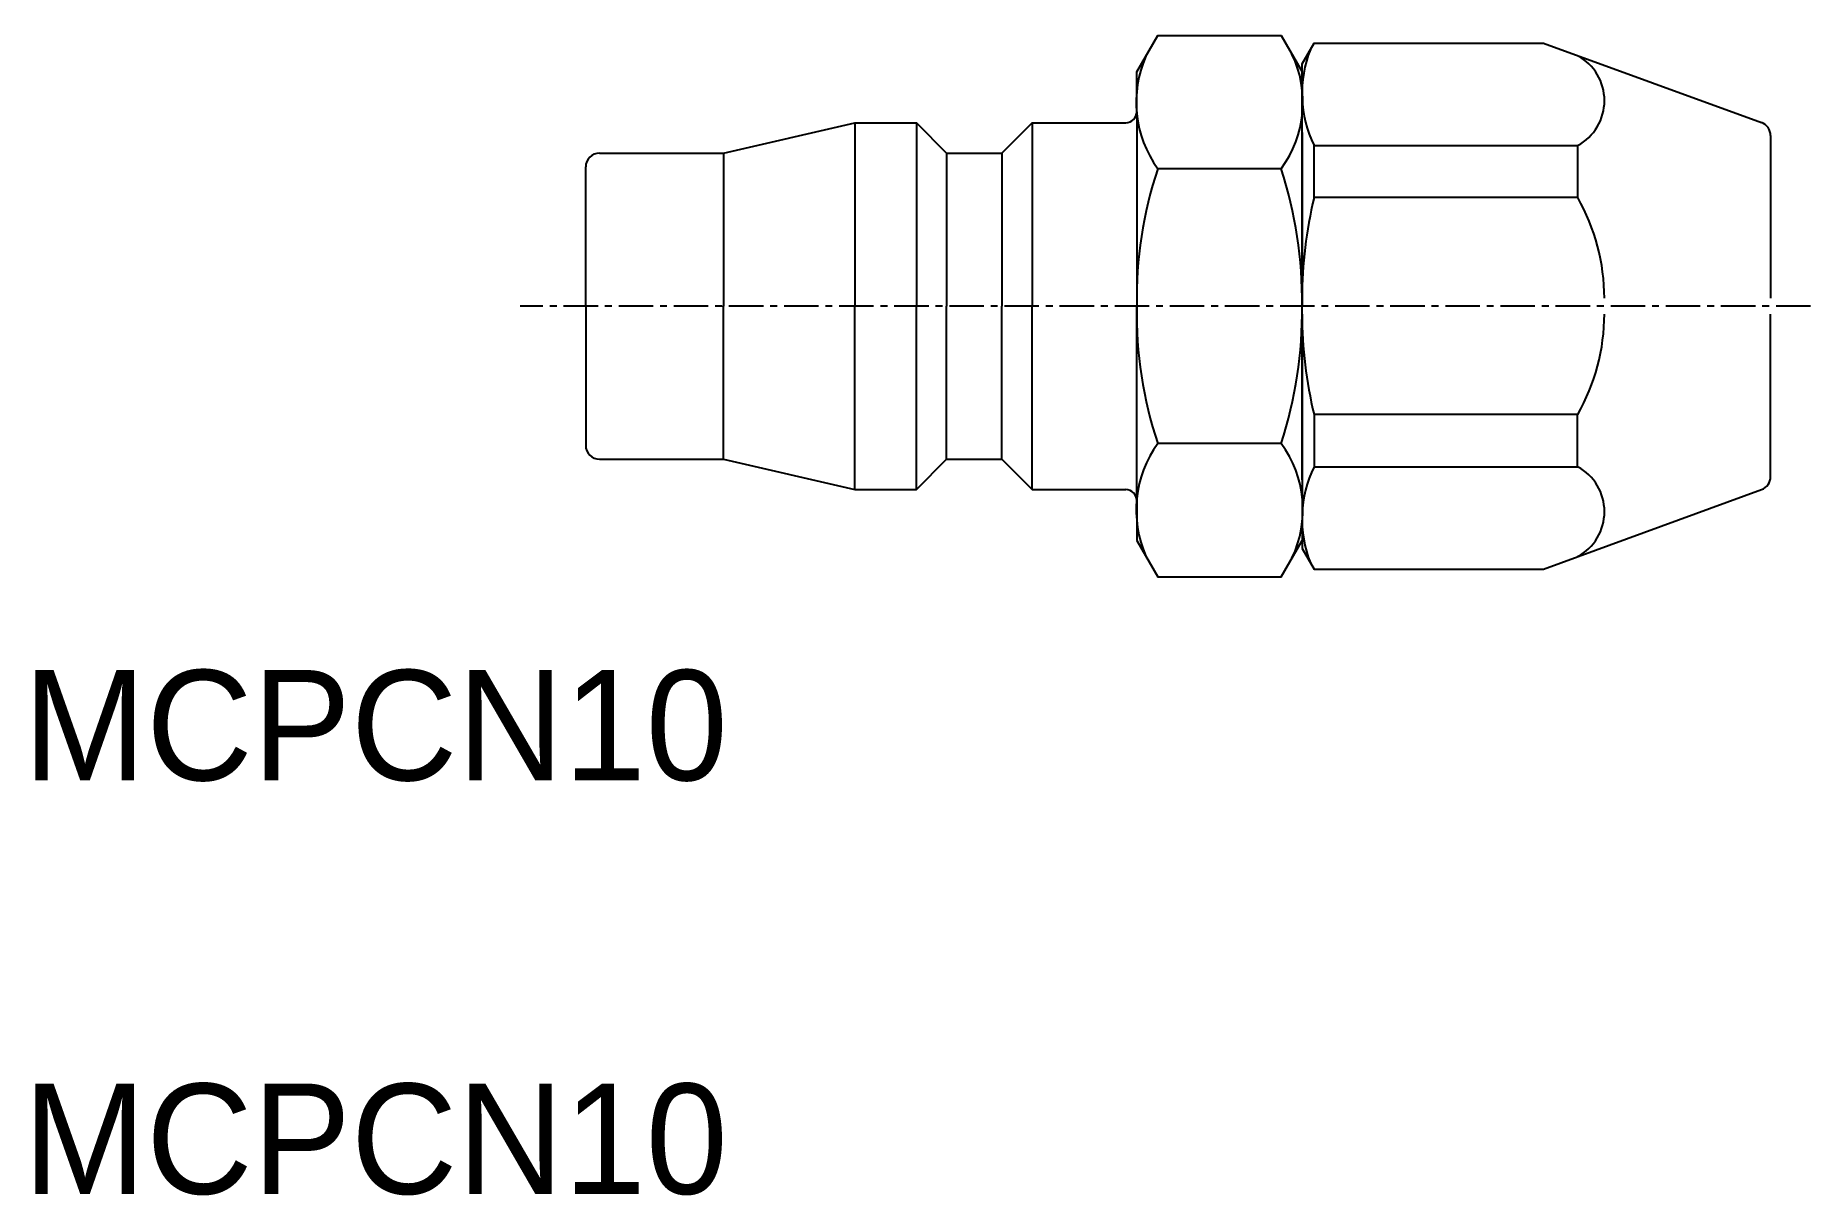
# Model space of a CAD drawing. Extents: x 56.4 to 120.8, y 45.4 to 87.5.
import ezdxf

# ---------------------------------------------------------------- set-up
doc = ezdxf.new("R2010")
doc.units = 0
doc.linetypes.add('CENTER', pattern=[2, 1.25, -0.25, 0.25, -0.25])
doc.layers.get('0').update_dxf_attribs({"linetype": 'CONTINUOUS'})
doc.layers.add('CENTER', color=1, linetype='CENTER')

msp = doc.modelspace()

# ---------------------------------------------------------------- linework, layer by layer
at = {"color": 7, "linetype": 'CONTINUOUS'}
for p, q in [((96.326, 84.755), (96.326, 77.705)), ((86.091, 84.355), (86.091, 77.705)), ((88.326, 84.355), (88.326, 77.705)), ((92.526, 84.355), (92.526, 77.705)), ((102.326, 84.005), (102.326, 77.705)), ((119.326, 83.891), (119.326, 77.991)), ((81.326, 83.255), (81.326, 77.705)), ((89.426, 83.255), (89.426, 77.705)), ((91.426, 83.255), (91.426, 77.705)), ((76.326, 77.705), (76.326, 82.755)), ((101.567, 82.69), (97.085, 82.69)), ((76.326, 77.705), (76.326, 72.655)), ((81.326, 72.155), (81.326, 77.705)), ((86.091, 71.055), (86.091, 77.705)), ((88.326, 71.055), (88.326, 77.705)), ((89.426, 72.155), (89.426, 77.705)), ((91.426, 72.155), (91.426, 77.705)), ((92.526, 71.055), (92.526, 77.705)), ((96.326, 70.655), (96.326, 77.705)), ((102.326, 71.405), (102.326, 77.705)), ((119.326, 71.519), (119.326, 77.419)), ((101.567, 72.719), (97.085, 72.719))]:
    msp.add_line(p, q, dxfattribs=at)
for points in [[(96.326, 84.755), (96.326, 86.205), (97.085, 87.52), (101.567, 87.52), (102.326, 86.205)], [(102.326, 77.991), (102.326, 86.491), (102.759, 87.241), (111.084, 87.241), (118.997, 84.361)], [(76.826, 83.255), (81.326, 83.255), (86.091, 84.355), (88.326, 84.355), (89.426, 83.255), (91.426, 83.255), (92.526, 84.355), (95.926, 84.355)], [(102.326, 77.419), (102.326, 68.919), (102.759, 68.169), (111.084, 68.169), (118.997, 71.049)], [(76.826, 72.155), (81.326, 72.155), (86.091, 71.055), (88.326, 71.055), (89.426, 72.155), (91.426, 72.155), (92.526, 71.055), (95.926, 71.055)], [(96.326, 70.655), (96.326, 69.205), (97.085, 67.89), (101.567, 67.89), (102.326, 69.205)]]:
    msp.add_lwpolyline(points, dxfattribs=at)
for points in [[(112.326, 81.64), (102.759, 81.64), (102.759, 83.528), (112.326, 83.528), (112.326, 81.64)], [(112.326, 73.77), (102.759, 73.77), (102.759, 71.882), (112.326, 71.882), (112.326, 73.77)]]:
    msp.add_lwpolyline(points, close=True, dxfattribs=at)
for centre, radius, start, end in [((106.653, 85.419), 4.329, 158.34525, 205.90818), ((100.453, 85.11), 4.147, 156.31819, 215.69454), ((98.306, 85.092), 4.05, 323.63225, 25.67202), ((111.447, 85.158), 1.852, 298.3378, 61.6622), ((95.926, 84.755), 0.4, 270, 0), ((118.826, 83.891), 0.5, 0, 70), ((76.826, 82.755), 0.5, 90, 180), ((111.122, 78.002), 14.799, 161.53137, 181.15161), ((86.517, 77.848), 15.81, 359.48144, 17.83557), ((117.914, 77.991), 15.588, 166.4638, 180), ((105.93, 77.991), 7.364, 0, 29.70255), ((111.122, 77.407), 14.799, 178.84839, 198.46863), ((86.517, 77.562), 15.81, 342.16443, 0.51856), ((117.914, 77.419), 15.588, 180, 193.5362), ((105.93, 77.419), 7.364, 330.29745, 0), ((76.826, 72.655), 0.5, 180, 270), ((100.453, 70.3), 4.147, 144.30546, 203.68181), ((98.306, 70.318), 4.05, 334.32798, 36.36775), ((106.653, 69.99), 4.329, 154.09182, 201.65475), ((111.447, 70.251), 1.852, 298.3378, 61.6622), ((118.826, 71.519), 0.5, 290, 0), ((95.926, 70.655), 0.4, 0, 90)]:
    msp.add_arc(centre, radius, start, end, dxfattribs=at)
at = {"layer": 'CENTER', "color": 1, "linetype": 'CENTER'}
msp.add_line((120.776, 77.705), (73.945, 77.705), dxfattribs=at)

# ---------------------------------------------------------------- texts
at = {"color": 7, "linetype": 'CONTINUOUS'}
for p in [(55.92, 60.506), (55.92, 45.506)]:
    msp.add_text('MCPCN10', height=4, dxfattribs=at).set_placement(p)

doc.saveas('drawing.dxf')
